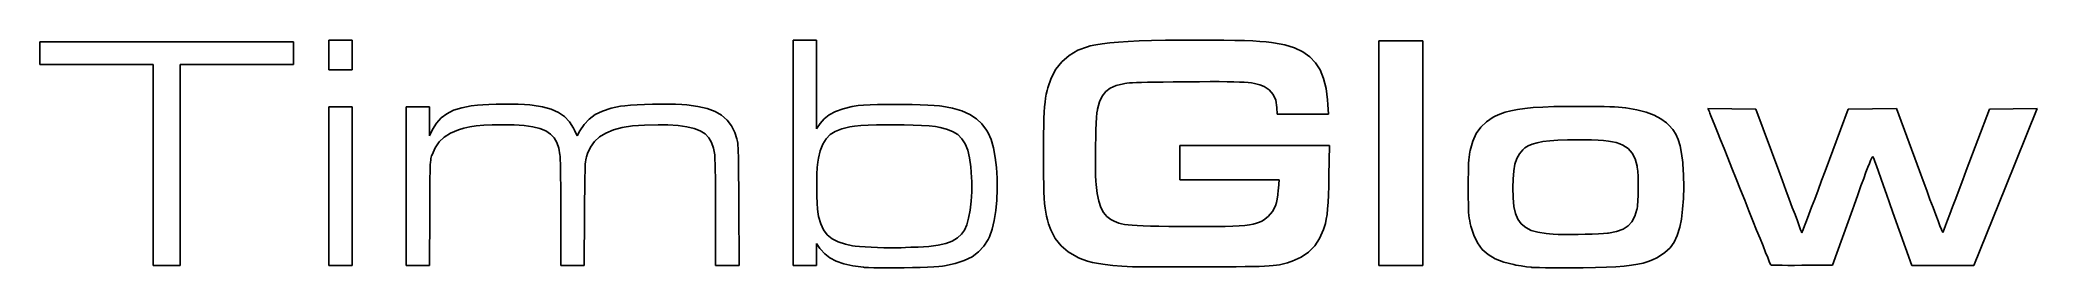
# Model space of a CAD drawing. Extents: x 78 to 222, y -130 to -121.
# Drawn here: x 194.12 to 221.67, y -130.01 to -126.87 of the extents above.
import ezdxf

# ---------------------------------------------------------------- set-up
doc = ezdxf.new("R2010")
doc.units = 0
doc.layers.add('BLACK', color=7, linetype='CONTINUOUS')

msp = doc.modelspace()

# ---------------------------------------------------------------- linework, layer by layer
at = {"layer": 'BLACK', "linetype": 'CONTINUOUS'}
for p, q in [((194.124448, -127.050337), (194.124448, -126.895232)), ((194.124448, -126.895232), (195.874032, -126.895232)), ((195.874032, -126.895232), (197.623617, -126.895232)), ((197.623617, -126.895232), (197.623617, -127.050337)), ((198.107545, -127.075154), (198.107545, -126.870416)), ((198.107545, -126.870416), (198.268854, -126.870416)), ((198.268854, -126.870416), (198.430163, -126.870416)), ((198.430163, -126.870416), (198.430163, -127.075154)), ((204.51028, -128.421466), (204.51028, -126.870416)), ((204.51028, -126.870416), (204.67159, -126.870416)), ((204.67159, -126.870416), (204.832899, -126.870416)), ((204.832899, -126.870416), (204.832899, -127.480447)), ((208.437371, -127.011929), (208.570613, -126.961628)), ((208.570613, -126.961628), (208.608421, -126.951602)), ((208.608421, -126.951602), (208.686238, -126.935082)), ((208.686238, -126.935082), (208.776017, -126.920644)), ((208.776017, -126.920644), (208.879194, -126.90821)), ((208.879194, -126.90821), (208.997201, -126.897701)), ((208.997201, -126.897701), (209.131472, -126.889038)), ((209.131472, -126.889038), (209.283442, -126.882143)), ((209.283442, -126.882143), (209.454543, -126.876936)), ((209.454543, -126.876936), (209.64621, -126.873339)), ((209.64621, -126.873339), (209.859877, -126.871273)), ((209.859877, -126.871273), (210.081653, -126.870657)), ((210.081653, -126.870657), (210.2775, -126.871108)), ((210.2775, -126.871108), (210.450396, -126.872503)), ((210.450396, -126.872503), (210.602191, -126.874907)), ((210.602191, -126.874907), (210.734737, -126.878386)), ((210.734737, -126.878386), (210.849885, -126.883006)), ((210.849885, -126.883006), (210.949483, -126.888833)), ((210.949483, -126.888833), (211.035384, -126.895933)), ((211.035384, -126.895933), (211.109438, -126.90437)), ((211.109438, -126.90437), (211.136367, -126.908167)), ((211.136367, -126.908167), (211.291762, -126.93817)), ((211.291762, -126.93817), (211.426326, -126.979349)), ((212.58815, -128.42767), (212.58815, -126.882824)), ((212.58815, -126.882824), (212.892156, -126.882824)), ((212.892156, -126.882824), (213.196162, -126.882824)), ((213.196162, -126.882824), (213.196162, -128.42767)), ((194.124448, -127.205443), (194.124448, -127.050337)), ((194.906177, -127.205443), (194.124448, -127.205443)), ((195.687906, -127.205443), (194.906177, -127.205443)), ((195.687906, -128.588979), (195.687906, -127.205443)), ((196.841888, -127.205443), (196.060158, -127.205443)), ((196.060158, -127.205443), (196.060158, -128.588979)), ((197.623617, -127.205443), (196.841888, -127.205443)), ((197.623617, -127.050337), (197.623617, -127.205443)), ((198.107545, -127.279893), (198.107545, -127.075154)), ((198.430163, -127.075154), (198.430163, -127.279893)), ((208.134405, -127.273166), (208.218301, -127.168652)), ((208.218301, -127.168652), (208.319612, -127.081255)), ((208.319612, -127.081255), (208.437371, -127.011929)), ((211.426326, -126.979349), (211.541229, -127.033024)), ((211.541229, -127.033024), (211.637643, -127.100515)), ((211.637643, -127.100515), (211.716737, -127.183141)), ((211.716737, -127.183141), (211.779683, -127.282223)), ((198.268854, -127.279893), (198.107545, -127.279893)), ((198.430163, -127.279893), (198.268854, -127.279893)), ((204.832899, -127.480447), (204.832899, -128.090479)), ((208.022723, -127.529731), (208.068891, -127.393843)), ((208.068891, -127.393843), (208.134405, -127.273166)), ((208.966207, -127.496449), (208.885948, -127.531213)), ((209.066934, -127.470888), (208.966207, -127.496449)), ((209.084779, -127.467721), (209.066934, -127.470888)), ((209.113912, -127.463766), (209.084779, -127.467721)), ((209.149547, -127.460349), (209.113912, -127.463766)), ((209.193719, -127.457406), (209.149547, -127.460349)), ((209.248464, -127.454874), (209.193719, -127.457406)), ((209.315816, -127.452692), (209.248464, -127.454874)), ((209.39781, -127.450796), (209.315816, -127.452692)), ((209.496482, -127.449123), (209.39781, -127.450796)), ((209.613865, -127.447612), (209.496482, -127.449123)), ((209.751995, -127.446199), (209.613865, -127.447612)), ((209.912907, -127.444821), (209.751995, -127.446199)), ((209.945427, -127.444566), (209.912907, -127.444821)), ((210.115282, -127.443417), (209.945427, -127.444566)), ((210.262698, -127.442825), (210.115282, -127.443417)), ((210.389694, -127.442869), (210.262698, -127.442825)), ((210.498287, -127.443627), (210.389694, -127.442869)), ((210.590493, -127.445175), (210.498287, -127.443627)), ((210.668332, -127.447592), (210.590493, -127.445175)), ((210.73382, -127.450956), (210.668332, -127.447592)), ((210.788974, -127.455345), (210.73382, -127.450956)), ((210.835813, -127.460836), (210.788974, -127.455345)), ((210.876353, -127.467507), (210.835813, -127.460836)), ((210.912612, -127.475437), (210.876353, -127.467507)), ((210.946608, -127.484702), (210.912612, -127.475437)), ((211.006735, -127.507755), (210.946608, -127.484702)), ((211.078835, -127.555324), (211.006735, -127.507755)), ((211.779683, -127.282223), (211.827649, -127.399079)), ((211.827649, -127.399079), (211.861808, -127.535031)), ((198.107545, -128.880577), (198.107545, -127.788637)), ((198.107545, -127.788637), (198.268854, -127.788637)), ((198.268854, -127.788637), (198.430163, -127.788637)), ((198.430163, -127.788637), (198.430163, -128.880577)), ((199.174667, -128.880577), (199.174667, -127.788637)), ((199.174667, -127.788637), (199.335977, -127.788637)), ((199.335977, -127.788637), (199.497286, -127.788637)), ((199.497286, -127.788637), (199.497286, -127.988839)), ((199.94085, -127.801166), (200.072578, -127.775752)), ((200.072578, -127.775752), (200.160624, -127.76501)), ((200.160624, -127.76501), (200.230529, -127.759679)), ((200.230529, -127.759679), (200.317061, -127.755721)), ((200.317061, -127.755721), (200.414761, -127.753141)), ((200.414761, -127.753141), (200.518174, -127.751944)), ((200.518174, -127.751944), (200.621841, -127.752135)), ((200.621841, -127.752135), (200.720306, -127.753718)), ((200.720306, -127.753718), (200.80811, -127.756701)), ((200.80811, -127.756701), (200.879798, -127.761086)), ((200.879798, -127.761086), (200.912169, -127.764314)), ((200.912169, -127.764314), (201.053246, -127.787683)), ((201.053246, -127.787683), (201.173215, -127.821206)), ((202.00441, -127.808374), (202.133357, -127.781014)), ((202.133357, -127.781014), (202.190687, -127.773598)), ((202.190687, -127.773598), (202.268099, -127.767167)), ((202.268099, -127.767167), (202.360874, -127.761815)), ((202.360874, -127.761815), (202.464292, -127.757635)), ((202.464292, -127.757635), (202.573634, -127.754721)), ((202.573634, -127.754721), (202.684182, -127.753167)), ((202.684182, -127.753167), (202.791215, -127.753067)), ((202.791215, -127.753067), (202.890015, -127.754515)), ((202.890015, -127.754515), (202.975863, -127.757604)), ((202.975863, -127.757604), (203.04404, -127.762429)), ((203.04404, -127.762429), (203.047951, -127.762826)), ((203.047951, -127.762826), (203.19815, -127.783758)), ((203.19815, -127.783758), (203.326623, -127.813736)), ((205.200195, -127.815635), (205.324922, -127.785385)), ((205.324922, -127.785385), (205.354052, -127.779771)), ((205.354052, -127.779771), (205.407292, -127.772698)), ((205.407292, -127.772698), (205.481482, -127.766859)), ((205.481482, -127.766859), (205.572784, -127.762252)), ((205.572784, -127.762252), (205.677363, -127.758879)), ((205.677363, -127.758879), (205.79138, -127.756736)), ((205.79138, -127.756736), (205.911, -127.755825)), ((205.911, -127.755825), (206.032385, -127.756144)), ((206.032385, -127.756144), (206.151699, -127.757692)), ((206.151699, -127.757692), (206.265105, -127.76047)), ((206.265105, -127.76047), (206.368766, -127.764475)), ((206.368766, -127.764475), (206.458846, -127.769709)), ((206.458846, -127.769709), (206.531508, -127.776169)), ((206.531508, -127.776169), (206.560921, -127.779981)), ((206.560921, -127.779981), (206.711176, -127.808433)), ((207.974814, -127.864546), (207.979641, -127.79135)), ((207.979641, -127.79135), (207.985865, -127.727256)), ((207.985865, -127.727256), (207.993645, -127.669645)), ((207.993645, -127.669645), (208.003141, -127.615897)), ((208.003141, -127.615897), (208.014512, -127.563394)), ((208.014512, -127.563394), (208.022723, -127.529731)), ((208.738381, -127.720335), (208.710393, -127.821523)), ((208.774996, -127.640195), (208.738381, -127.720335)), ((208.823198, -127.578141), (208.774996, -127.640195)), ((208.885948, -127.531213), (208.823198, -127.578141)), ((211.132375, -127.619333), (211.078835, -127.555324)), ((211.167255, -127.699652), (211.132375, -127.619333)), ((211.183376, -127.796151), (211.167255, -127.699652)), ((211.189265, -127.887905), (211.183376, -127.796151)), ((211.861808, -127.535031), (211.883328, -127.691396)), ((211.883328, -127.691396), (211.888418, -127.756174)), ((211.888418, -127.756174), (211.896935, -127.887905)), ((214.720239, -127.799934), (214.852726, -127.791845)), ((214.852726, -127.791845), (215.00366, -127.786459)), ((215.00366, -127.786459), (215.175189, -127.783522)), ((215.175189, -127.783522), (215.355224, -127.782767)), ((215.355224, -127.782767), (215.489795, -127.783064)), ((215.489795, -127.783064), (215.602584, -127.783824)), ((215.602584, -127.783824), (215.696619, -127.785148)), ((215.696619, -127.785148), (215.774934, -127.787139)), ((215.774934, -127.787139), (215.840559, -127.789899)), ((215.840559, -127.789899), (215.896525, -127.793532)), ((215.896525, -127.793532), (215.945862, -127.798138)), ((215.945862, -127.798138), (215.991603, -127.803821)), ((199.497286, -127.988839), (199.497286, -128.189041)), ((199.540658, -128.102344), (199.593279, -128.015063)), ((199.593279, -128.015063), (199.657496, -127.942454)), ((199.657496, -127.942454), (199.735422, -127.883367)), ((199.735422, -127.883367), (199.829169, -127.836655)), ((199.829169, -127.836655), (199.94085, -127.801166)), ((200.051809, -128.065645), (199.969467, -128.084077)), ((200.142098, -128.052122), (200.051809, -128.065645)), ((200.244505, -128.04303), (200.142098, -128.052122)), ((200.363204, -128.037887), (200.244505, -128.04303)), ((200.502366, -128.036217), (200.363204, -128.037887)), ((200.502524, -128.036217), (200.502366, -128.036217)), ((200.664015, -128.038978), (200.502524, -128.036217)), ((200.802922, -128.048032), (200.664015, -128.038978)), ((200.920872, -128.064223), (200.802922, -128.048032)), ((201.01949, -128.088394), (200.920872, -128.064223)), ((201.173215, -127.821206), (201.274112, -127.866084)), ((201.274112, -127.866084), (201.357973, -127.923513)), ((201.357973, -127.923513), (201.426835, -127.994693)), ((201.426835, -127.994693), (201.482734, -128.08082)), ((201.571819, -128.121013), (201.629228, -128.031845)), ((201.629228, -128.031845), (201.698899, -127.957384)), ((201.698899, -127.957384), (201.783126, -127.896244)), ((201.783126, -127.896244), (201.884198, -127.847036)), ((201.884198, -127.847036), (202.00441, -127.808374)), ((202.156066, -128.074759), (202.033097, -128.106787)), ((202.2989, -128.052601), (202.156066, -128.074759)), ((202.462774, -128.039787), (202.2989, -128.052601)), ((202.648862, -128.035794), (202.462774, -128.039787)), ((202.786059, -128.038085), (202.648862, -128.035794)), ((202.927317, -128.046735), (202.786059, -128.038085)), ((203.047395, -128.062627), (202.927317, -128.046735)), ((203.147909, -128.086616), (203.047395, -128.062627)), ((203.326623, -127.813736), (203.435202, -127.854)), ((203.435202, -127.854), (203.525718, -127.905788)), ((203.525718, -127.905788), (203.600003, -127.970339)), ((203.600003, -127.970339), (203.659886, -128.048893)), ((203.659886, -128.048893), (203.7072, -128.142688)), ((204.832899, -128.090479), (204.884165, -128.018887)), ((204.884165, -128.018887), (204.941154, -127.952981)), ((204.941154, -127.952981), (205.011018, -127.898056)), ((205.011018, -127.898056), (205.096462, -127.852733)), ((205.096462, -127.852733), (205.200195, -127.815635)), ((205.29201, -128.065757), (205.182431, -128.092418)), ((205.357082, -128.055995), (205.29201, -128.065757)), ((205.443981, -128.047976), (205.357082, -128.055995)), ((205.547377, -128.041917), (205.443981, -128.047976)), ((205.663144, -128.0378), (205.547377, -128.041917)), ((205.787158, -128.035601), (205.663144, -128.0378)), ((205.915293, -128.035301), (205.787158, -128.035601)), ((206.043424, -128.036877), (205.915293, -128.035301)), ((206.167427, -128.040309), (206.043424, -128.036877)), ((206.283175, -128.045575), (206.167427, -128.040309)), ((206.386543, -128.052655), (206.283175, -128.045575)), ((206.473407, -128.061526), (206.386543, -128.052655)), ((206.539641, -128.072168), (206.473407, -128.061526)), ((206.625762, -128.094364), (206.539641, -128.072168)), ((206.711176, -127.808433), (206.839887, -127.845878)), ((206.839887, -127.845878), (206.949052, -127.89346)), ((206.949052, -127.89346), (207.040669, -127.95232)), ((207.040669, -127.95232), (207.116737, -128.023601)), ((207.116737, -128.023601), (207.179254, -128.108446)), ((207.967108, -128.164925), (207.968706, -128.048714)), ((207.968706, -128.048714), (207.971222, -127.949461)), ((207.971222, -127.949461), (207.974814, -127.864546)), ((208.692029, -128.016124), (208.687965, -128.109988)), ((208.696894, -127.935442), (208.692029, -128.016124)), ((208.702491, -127.871817), (208.696894, -127.935442)), ((208.708754, -127.829124), (208.702491, -127.871817)), ((208.710393, -127.821523), (208.708754, -127.829124)), ((211.5431, -127.887905), (211.189265, -127.887905)), ((211.896935, -127.887905), (211.5431, -127.887905)), ((213.934073, -128.156535), (213.995598, -128.067344)), ((213.995598, -128.067344), (214.072722, -127.993403)), ((214.072722, -127.993403), (214.167221, -127.932265)), ((214.167221, -127.932265), (214.192499, -127.919316)), ((214.192499, -127.919316), (214.259382, -127.889724)), ((214.259382, -127.889724), (214.331832, -127.864346)), ((214.331832, -127.864346), (214.411996, -127.84293)), ((214.411996, -127.84293), (214.502021, -127.825224)), ((214.502021, -127.825224), (214.604053, -127.810976)), ((214.604053, -127.810976), (214.720239, -127.799934)), ((215.991603, -127.803821), (215.995648, -127.804389)), ((215.995648, -127.804389), (216.146015, -127.830322)), ((216.146015, -127.830322), (216.274812, -127.862916)), ((216.274812, -127.862916), (216.384639, -127.903209)), ((216.384639, -127.903209), (216.478098, -127.952237)), ((216.478098, -127.952237), (216.55779, -128.011037)), ((216.55779, -128.011037), (216.59033, -128.041439)), ((216.59033, -128.041439), (216.64353, -128.101699)), ((217.148737, -127.859783), (217.129123, -127.813048)), ((217.129123, -127.813048), (217.460006, -127.816353)), ((217.155031, -127.875199), (217.148737, -127.859783)), ((217.17018, -127.912701), (217.155031, -127.875199)), ((217.19323, -127.969945), (217.17018, -127.912701)), ((217.223484, -128.045196), (217.19323, -127.969945)), ((217.260244, -128.136716), (217.223484, -128.045196)), ((217.460006, -127.816353), (217.790888, -127.819658)), ((217.790888, -127.819658), (218.104896, -128.668001)), ((218.745419, -128.67253), (219.062878, -127.819658)), ((219.062878, -127.819658), (219.396032, -127.816507)), ((219.396032, -127.816507), (219.729186, -127.813355)), ((219.729186, -127.813355), (220.045107, -128.669044)), ((220.691312, -128.667166), (221.011537, -127.819658)), ((221.011537, -127.819658), (221.339511, -127.816357)), ((221.667486, -127.813056), (221.232268, -128.892786)), ((221.339511, -127.816357), (221.667486, -127.813056)), ((199.497286, -128.189041), (199.540658, -128.102344)), ((199.629101, -128.271843), (199.573317, -128.354549)), ((199.699735, -128.204654), (199.629101, -128.271843)), ((199.788191, -128.150196), (199.699735, -128.204654)), ((199.897438, -128.105683), (199.788191, -128.150196)), ((199.969467, -128.084077), (199.897438, -128.105683)), ((201.100404, -128.12139), (201.01949, -128.088394)), ((201.165239, -128.164055), (201.100404, -128.12139)), ((201.215623, -128.217233), (201.165239, -128.164055)), ((201.25318, -128.281768), (201.215623, -128.217233)), ((201.279538, -128.358504), (201.25318, -128.281768)), ((201.482734, -128.08082), (201.496528, -128.108172)), ((201.496528, -128.108172), (201.535214, -128.189232)), ((201.535214, -128.189232), (201.571819, -128.121013)), ((201.716366, -128.3441), (201.675095, -128.433354)), ((201.771627, -128.267342), (201.716366, -128.3441)), ((201.842052, -128.202553), (201.771627, -128.267342)), ((201.928817, -128.14921), (201.842052, -128.202553)), ((202.033097, -128.106787), (201.928817, -128.14921)), ((203.230473, -128.119553), (203.147909, -128.086616)), ((203.296702, -128.16229), (203.230473, -128.119553)), ((203.348211, -128.21568), (203.296702, -128.16229)), ((203.386615, -128.280574), (203.348211, -128.21568)), ((203.41353, -128.357825), (203.386615, -128.280574)), ((203.7072, -128.142688), (203.737117, -128.229136)), ((203.737117, -128.229136), (203.74145, -128.245814)), ((203.74145, -128.245814), (203.745199, -128.265287)), ((203.745199, -128.265287), (203.748416, -128.289447)), ((203.748416, -128.289447), (203.751155, -128.320189)), ((203.751155, -128.320189), (203.753469, -128.359405)), ((204.922196, -128.300588), (204.886869, -128.392723)), ((204.966458, -128.227432), (204.922196, -128.300588)), ((205.022613, -128.170313), (204.966458, -128.227432)), ((205.093618, -128.126289), (205.022613, -128.170313)), ((205.182431, -128.092418), (205.093618, -128.126289)), ((206.710796, -128.127921), (206.625762, -128.094364)), ((206.781501, -128.171842), (206.710796, -128.127921)), ((206.839115, -128.2281), (206.781501, -128.171842)), ((206.884877, -128.298664), (206.839115, -128.2281)), ((206.920027, -128.385508), (206.884877, -128.298664)), ((207.179254, -128.108446), (207.200505, -128.145667)), ((207.200505, -128.145667), (207.241096, -128.240426)), ((207.241096, -128.240426), (207.273905, -128.354628)), ((207.966021, -128.458691), (207.966266, -128.300711)), ((207.966266, -128.300711), (207.967108, -128.164925)), ((208.682507, -128.321751), (208.681248, -128.431898)), ((208.684768, -128.213155), (208.682507, -128.321751)), ((208.687965, -128.109988), (208.684768, -128.213155)), ((209.845894, -128.557958), (209.845894, -128.322199)), ((209.845894, -128.322199), (210.877405, -128.322199)), ((210.877405, -128.322199), (211.908916, -128.322199)), ((211.908916, -128.322199), (211.90221, -128.734778)), ((213.850725, -128.390455), (213.886374, -128.263424)), ((213.886374, -128.263424), (213.934073, -128.156535)), ((214.650931, -128.325899), (214.605197, -128.355163)), ((214.705682, -128.301827), (214.650931, -128.325899)), ((214.771691, -128.282547), (214.705682, -128.301827)), ((214.851199, -128.267661), (214.771691, -128.282547)), ((214.946445, -128.256771), (214.851199, -128.267661)), ((215.059671, -128.249478), (214.946445, -128.256771)), ((215.193115, -128.245383), (215.059671, -128.249478)), ((215.34902, -128.244089), (215.193115, -128.245383)), ((215.408459, -128.2442), (215.34902, -128.244089)), ((215.520706, -128.245388), (215.408459, -128.2442)), ((215.613463, -128.248161), (215.520706, -128.245388)), ((215.690359, -128.252863), (215.613463, -128.248161)), ((215.755023, -128.259843), (215.690359, -128.252863)), ((215.811081, -128.269447), (215.755023, -128.259843)), ((215.862163, -128.282022), (215.811081, -128.269447)), ((215.911896, -128.297915), (215.862163, -128.282022)), ((215.954923, -128.315694), (215.911896, -128.297915)), ((216.026202, -128.361778), (215.954923, -128.315694)), ((216.64353, -128.101699), (216.68626, -128.166838)), ((216.68626, -128.166838), (216.719902, -128.240691)), ((216.719902, -128.240691), (216.745842, -128.327092)), ((216.745842, -128.327092), (216.765464, -128.429875)), ((217.302813, -128.242768), (217.260244, -128.136716)), ((217.350494, -128.361615), (217.302813, -128.242768)), ((195.687906, -129.972516), (195.687906, -128.588979)), ((196.060158, -128.588979), (196.060158, -129.972516)), ((199.507873, -128.585921), (199.505988, -128.631796)), ((199.510227, -128.550079), (199.507873, -128.585921)), ((199.513132, -128.522185), (199.510227, -128.550079)), ((199.516674, -128.500155), (199.513132, -128.522185)), ((199.520936, -128.481905), (199.516674, -128.500155)), ((199.526002, -128.46535), (199.520936, -128.481905)), ((199.531955, -128.448408), (199.526002, -128.46535)), ((199.573317, -128.354549), (199.531955, -128.448408)), ((201.296323, -128.448285), (201.279538, -128.358504)), ((201.297879, -128.466441), (201.296323, -128.448285)), ((201.299994, -128.511613), (201.297879, -128.466441)), ((201.301963, -128.577219), (201.299994, -128.511613)), ((201.303747, -128.660686), (201.301963, -128.577219)), ((201.643722, -128.624466), (201.64171, -128.680822)), ((201.646116, -128.579846), (201.643722, -128.624466)), ((201.648961, -128.544891), (201.646116, -128.579846)), ((201.652326, -128.51753), (201.648961, -128.544891)), ((201.656282, -128.495691), (201.652326, -128.51753)), ((201.660898, -128.477304), (201.656282, -128.495691)), ((201.675095, -128.433354), (201.660898, -128.477304)), ((203.430568, -128.448285), (203.41353, -128.357825)), ((203.432124, -128.466441), (203.430568, -128.448285)), ((203.43424, -128.511613), (203.432124, -128.466441)), ((203.436208, -128.577219), (203.43424, -128.511613)), ((203.437992, -128.660686), (203.436208, -128.577219)), ((203.753469, -128.359405), (203.755412, -128.408989)), ((203.755412, -128.408989), (203.757038, -128.470833)), ((203.757038, -128.470833), (203.7584, -128.546832)), ((203.7584, -128.546832), (203.759551, -128.638878)), ((204.51028, -128.91593), (204.51028, -128.421466)), ((204.8446, -128.625825), (204.840068, -128.71503)), ((204.85124, -128.55094), (204.8446, -128.625825)), ((204.860002, -128.495495), (204.85124, -128.55094)), ((204.886869, -128.392723), (204.860002, -128.495495)), ((206.945804, -128.490601), (206.920027, -128.385508)), ((206.963448, -128.615915), (206.945804, -128.490601)), ((206.974197, -128.763422), (206.963448, -128.615915)), ((207.273905, -128.354628), (207.298933, -128.48415)), ((207.298933, -128.48415), (207.316179, -128.62487)), ((207.316179, -128.62487), (207.325643, -128.772665)), ((207.966244, -128.605097), (207.966021, -128.458691)), ((207.96711, -128.74215), (207.966244, -128.605097)), ((208.681248, -128.431898), (208.68106, -128.539721)), ((208.68106, -128.539721), (208.68201, -128.641343)), ((209.845894, -128.793718), (209.845894, -128.557958)), ((212.58815, -129.972516), (212.58815, -128.42767)), ((213.196162, -128.42767), (213.196162, -129.972516)), ((213.824222, -128.694639), (213.825361, -128.623737)), ((213.825361, -128.623737), (213.827292, -128.56691)), ((213.827292, -128.56691), (213.830208, -128.520575)), ((213.830208, -128.520575), (213.834304, -128.481152)), ((213.834304, -128.481152), (213.839771, -128.44506)), ((213.839771, -128.44506), (213.846805, -128.408718)), ((213.846805, -128.408718), (213.850725, -128.390455)), ((214.467283, -128.577274), (214.449763, -128.670577)), ((214.493389, -128.499914), (214.467283, -128.577274)), ((214.528816, -128.435713), (214.493389, -128.499914)), ((214.5743, -128.381891), (214.528816, -128.435713)), ((214.605197, -128.355163), (214.5743, -128.381891)), ((216.08173, -128.424389), (216.026202, -128.361778)), ((216.122915, -128.505344), (216.08173, -128.424389)), ((216.151168, -128.60646), (216.122915, -128.505344)), ((216.153401, -128.619119), (216.151168, -128.60646)), ((216.159706, -128.67538), (216.153401, -128.619119)), ((216.765464, -128.429875), (216.780153, -128.552873)), ((216.780153, -128.552873), (216.781902, -128.572015)), ((216.781902, -128.572015), (216.791995, -128.730919)), ((217.40259, -128.491519), (217.350494, -128.361615)), ((217.458403, -128.630745), (217.40259, -128.491519)), ((219.334069, -128.621407), (219.308342, -128.689478)), ((219.354768, -128.568354), (219.334069, -128.621407)), ((219.371053, -128.528771), (219.354768, -128.568354)), ((219.383535, -128.501111), (219.371053, -128.528771)), ((219.392826, -128.483825), (219.383535, -128.501111)), ((219.399538, -128.475365), (219.392826, -128.483825)), ((219.404283, -128.474183), (219.399538, -128.475365)), ((219.407673, -128.478732), (219.404283, -128.474183)), ((219.408095, -128.479767), (219.407673, -128.478732)), ((219.415654, -128.499989), (219.408095, -128.479767)), ((219.430647, -128.54121), (219.415654, -128.499989)), ((219.452321, -128.601334), (219.430647, -128.54121)), ((219.479928, -128.678262), (219.452321, -128.601334)), ((198.107545, -129.972516), (198.107545, -128.880577)), ((198.430163, -128.880577), (198.430163, -129.972516)), ((199.174667, -129.972516), (199.174667, -128.880577)), ((199.502308, -128.850455), (199.50146, -128.9573)), ((199.503289, -128.761979), (199.502308, -128.850455)), ((199.504488, -128.689787), (199.503289, -128.761979)), ((199.505988, -128.631796), (199.504488, -128.689787)), ((201.305307, -128.759444), (201.303747, -128.660686)), ((201.306604, -128.870919), (201.305307, -128.759444)), ((201.307599, -128.99254), (201.306604, -128.870919)), ((201.638554, -128.837029), (201.637271, -128.941021)), ((201.640011, -128.750986), (201.638554, -128.837029)), ((201.64171, -128.680822), (201.640011, -128.750986)), ((203.439552, -128.759444), (203.437992, -128.660686)), ((203.440849, -128.870919), (203.439552, -128.759444)), ((203.441845, -128.99254), (203.440849, -128.870919)), ((203.759551, -128.638878), (203.760544, -128.748865)), ((203.760544, -128.748865), (203.761435, -128.878686)), ((203.761435, -128.878686), (203.762275, -129.030234)), ((204.837629, -128.813439), (204.837268, -128.91593)), ((204.840068, -128.71503), (204.837629, -128.813439)), ((206.976235, -128.817871), (206.974197, -128.763422)), ((206.976053, -128.956457), (206.976235, -128.817871)), ((207.325643, -128.772665), (207.327326, -128.923412)), ((207.968814, -128.859417), (207.96711, -128.74215)), ((207.97155, -128.95951), (207.968814, -128.859417)), ((208.68201, -128.641343), (208.684166, -128.732888)), ((208.684166, -128.732888), (208.687594, -128.81048)), ((208.687594, -128.81048), (208.690877, -128.855413)), ((208.690877, -128.855413), (208.706138, -128.982767)), ((210.529831, -128.793718), (209.845894, -128.793718)), ((211.213769, -128.793718), (210.529831, -128.793718)), ((211.204738, -128.91418), (211.213769, -128.793718)), ((211.899319, -128.878968), (211.895515, -129.001371)), ((211.90221, -128.734778), (211.899319, -128.878968)), ((213.823542, -128.892985), (213.82368, -128.783194)), ((213.823545, -128.899189), (213.823542, -128.892985)), ((213.823563, -128.940451), (213.823545, -128.899189)), ((213.82368, -128.783194), (213.824222, -128.694639)), ((214.440094, -128.782603), (214.437494, -128.899189)), ((214.437494, -128.899189), (214.441159, -129.039585)), ((214.449763, -128.670577), (214.440094, -128.782603)), ((216.164093, -128.747928), (216.159706, -128.67538)), ((216.166571, -128.830903), (216.164093, -128.747928)), ((216.167144, -128.918441), (216.166571, -128.830903)), ((216.794785, -128.891679), (216.790531, -129.049082)), ((216.791995, -128.730919), (216.794785, -128.891679)), ((217.517237, -128.777554), (217.458403, -128.630745)), ((217.578393, -128.93021), (217.517237, -128.777554)), ((218.104896, -128.668001), (218.156148, -128.806366)), ((218.156148, -128.806366), (218.204922, -128.937838)), ((218.646896, -128.936392), (218.696152, -128.804684)), ((218.696152, -128.804684), (218.745419, -128.67253)), ((219.239359, -128.876866), (219.19488, -128.99928)), ((219.276976, -128.774115), (219.239359, -128.876866)), ((219.308342, -128.689478), (219.276976, -128.774115)), ((219.512716, -128.769896), (219.479928, -128.678262)), ((219.549933, -128.874137), (219.512716, -128.769896)), ((219.59083, -128.988889), (219.549933, -128.874137)), ((220.045107, -128.669044), (220.096415, -128.807768)), ((220.096415, -128.807768), (220.14527, -128.93938)), ((220.593204, -128.926419), (220.643154, -128.794526)), ((220.643154, -128.794526), (220.691312, -128.667166)), ((221.232268, -128.892786), (220.797051, -129.972516)), ((199.500661, -129.084598), (199.499829, -129.234432)), ((199.50146, -128.9573), (199.500661, -129.084598)), ((201.308254, -129.121734), (201.307599, -128.99254)), ((201.308529, -129.255931), (201.308254, -129.121734)), ((201.636092, -129.065034), (201.634948, -129.21114)), ((201.637271, -128.941021), (201.636092, -129.065034)), ((203.442499, -129.121734), (203.441845, -128.99254)), ((203.442775, -129.255931), (203.442499, -129.121734)), ((203.762275, -129.030234), (203.762804, -129.138051)), ((203.762804, -129.138051), (203.766762, -129.972516)), ((204.51028, -129.972516), (204.51028, -128.91593)), ((204.837268, -128.91593), (204.838972, -129.017387)), ((204.838972, -129.017387), (204.842725, -129.112689)), ((204.842725, -129.112689), (204.848514, -129.196719)), ((206.953812, -129.211545), (206.968409, -129.088894)), ((206.968409, -129.088894), (206.976053, -128.956457)), ((207.321227, -129.07299), (207.307346, -129.217276)), ((207.327326, -128.923412), (207.321227, -129.07299)), ((207.975513, -129.045042), (207.97155, -128.95951)), ((207.980896, -129.118626), (207.975513, -129.045042)), ((207.987895, -129.182876), (207.980896, -129.118626)), ((208.706138, -128.982767), (208.727335, -129.088223)), ((208.727335, -129.088223), (208.755684, -129.174246)), ((208.755684, -129.174246), (208.792396, -129.243302)), ((211.121343, -129.22758), (211.162979, -129.149315)), ((211.162979, -129.149315), (211.178188, -129.103408)), ((211.178188, -129.103408), (211.187094, -129.059201)), ((211.187094, -129.059201), (211.195772, -129.000453)), ((211.195772, -129.000453), (211.202786, -128.937413)), ((211.202786, -128.937413), (211.204738, -128.91418)), ((211.890488, -129.10501), (211.883932, -129.192906)), ((211.895515, -129.001371), (211.890488, -129.10501)), ((213.82385, -129.04139), (213.823563, -128.940451)), ((213.824628, -129.122526), (213.82385, -129.04139)), ((213.826085, -129.187423), (213.824628, -129.122526)), ((214.441159, -129.039585), (214.453159, -129.158036)), ((214.453159, -129.158036), (214.475004, -129.256457)), ((216.150525, -129.196991), (216.157504, -129.149818)), ((216.157504, -129.149818), (216.162605, -129.08376)), ((216.162605, -129.08376), (216.16582, -129.00468)), ((216.16582, -129.00468), (216.167144, -128.918441)), ((216.790531, -129.049082), (216.77949, -129.197912)), ((217.635658, -129.073127), (217.578393, -128.93021)), ((217.693997, -129.218626), (217.635658, -129.073127)), ((218.204922, -128.937838), (218.250529, -129.060578)), ((218.250529, -129.060578), (218.292284, -129.172748)), ((218.292284, -129.172748), (218.3295, -129.272509)), ((218.5207, -129.271386), (218.558484, -129.17155)), ((218.558484, -129.17155), (218.600778, -129.059283)), ((218.600778, -129.059283), (218.646896, -128.936392)), ((219.142925, -129.142904), (219.119949, -129.206541)), ((219.19488, -128.99928), (219.142925, -129.142904)), ((219.634655, -129.112053), (219.59083, -128.988889)), ((219.680658, -129.241531), (219.634655, -129.112053)), ((220.14527, -128.93938), (220.190991, -129.062075)), ((220.190991, -129.062075), (220.232897, -129.174049)), ((220.232897, -129.174049), (220.270306, -129.273497)), ((220.4651, -129.263461), (220.503478, -129.16272)), ((220.503478, -129.16272), (220.546412, -129.049762)), ((220.546412, -129.049762), (220.593204, -128.926419)), ((199.499746, -129.249727), (199.495832, -129.972516)), ((199.499829, -129.234432), (199.499746, -129.249727)), ((201.308913, -129.972516), (201.308529, -129.255931)), ((201.634583, -129.262135), (201.629585, -129.972516)), ((201.634948, -129.21114), (201.634583, -129.262135)), ((203.443158, -129.972516), (203.442775, -129.255931)), ((204.848514, -129.196719), (204.856323, -129.264357)), ((204.856323, -129.264357), (204.862275, -129.296258)), ((204.862275, -129.296258), (204.892369, -129.398716)), ((204.892369, -129.398716), (204.931901, -129.482851)), ((206.873383, -129.484445), (206.905791, -129.412956)), ((206.905791, -129.412956), (206.93277, -129.320778)), ((206.93277, -129.320778), (206.953812, -129.211545)), ((207.285684, -129.352147), (207.25624, -129.47348)), ((207.307346, -129.217276), (207.285684, -129.352147)), ((207.996704, -129.240403), (207.987895, -129.182876)), ((208.007516, -129.293821), (207.996704, -129.240403)), ((208.020527, -129.345742), (208.007516, -129.293821)), ((208.03593, -129.39878), (208.020527, -129.345742)), ((208.065567, -129.481251), (208.03593, -129.39878)), ((208.792396, -129.243302), (208.838686, -129.297856)), ((208.838686, -129.297856), (208.895766, -129.340373)), ((208.895766, -129.340373), (208.940892, -129.36346)), ((208.940892, -129.36346), (208.973138, -129.376842)), ((208.973138, -129.376842), (209.006074, -129.388307)), ((209.006074, -129.388307), (209.041891, -129.398026)), ((209.041891, -129.398026), (209.082777, -129.406169)), ((209.082777, -129.406169), (209.130922, -129.412908)), ((209.130922, -129.412908), (209.188516, -129.418415)), ((209.188516, -129.418415), (209.257749, -129.422859)), ((209.257749, -129.422859), (209.340809, -129.426413)), ((209.340809, -129.426413), (209.439888, -129.429248)), ((209.439888, -129.429248), (209.557174, -129.431534)), ((209.557174, -129.431534), (209.694858, -129.433443)), ((209.694858, -129.433443), (209.855128, -129.435147)), ((209.855128, -129.435147), (209.858302, -129.435177)), ((209.858302, -129.435177), (210.043922, -129.436659)), ((210.043922, -129.436659), (210.206589, -129.437217)), ((210.206589, -129.437217), (210.348154, -129.436711)), ((210.348154, -129.436711), (210.470468, -129.435)), ((210.470468, -129.435), (210.575383, -129.431942)), ((210.575383, -129.431942), (210.664749, -129.427397)), ((210.664749, -129.427397), (210.740418, -129.421225)), ((210.740418, -129.421225), (210.804241, -129.413283)), ((210.804241, -129.413283), (210.858069, -129.403432)), ((210.858069, -129.403432), (210.903754, -129.39153)), ((210.903754, -129.39153), (210.943147, -129.377437)), ((210.943147, -129.377437), (210.978098, -129.361012)), ((210.978098, -129.361012), (211.000594, -129.348244)), ((211.000594, -129.348244), (211.065381, -129.296417)), ((211.065381, -129.296417), (211.121343, -129.22758)), ((211.836243, -129.447514), (211.826579, -129.476545)), ((211.852001, -129.392364), (211.836243, -129.447514)), ((211.864996, -129.33356), (211.852001, -129.392364)), ((211.875537, -129.268082), (211.864996, -129.33356)), ((211.883932, -129.192906), (211.875537, -129.268082)), ((213.828413, -129.239647), (213.826085, -129.187423)), ((213.831801, -129.282762), (213.828413, -129.239647)), ((213.83644, -129.320333), (213.831801, -129.282762)), ((213.84252, -129.355925), (213.83644, -129.320333)), ((213.850232, -129.393103), (213.84252, -129.355925)), ((213.859274, -129.43173), (213.850232, -129.393103)), ((213.898455, -129.556728), (213.859274, -129.43173)), ((214.475004, -129.256457), (214.508205, -129.336764)), ((214.508205, -129.336764), (214.55427, -129.400871)), ((214.55427, -129.400871), (214.61471, -129.450693)), ((214.61471, -129.450693), (214.691034, -129.488145)), ((215.957137, -129.4718), (216.027226, -129.427694)), ((216.027226, -129.427694), (216.081008, -129.369504)), ((216.081008, -129.369504), (216.120872, -129.295229)), ((216.120872, -129.295229), (216.149202, -129.202869)), ((216.149202, -129.202869), (216.150525, -129.196991)), ((216.738805, -129.446126), (216.703914, -129.559458)), ((216.761918, -129.332955), (216.738805, -129.446126)), ((216.77949, -129.197912), (216.761918, -129.332955)), ((217.749117, -129.355993), (217.693997, -129.218626)), ((217.80035, -129.483571), (217.749117, -129.355993)), ((218.3295, -129.272509), (218.361491, -129.358024)), ((218.361491, -129.358024), (218.387569, -129.427454)), ((218.387569, -129.427454), (218.407048, -129.478961)), ((218.441266, -129.478242), (218.461405, -129.426538)), ((218.461405, -129.426538), (218.488112, -129.356984)), ((218.488112, -129.356984), (218.5207, -129.271386)), ((219.119949, -129.206541), (218.845739, -129.966312)), ((219.940129, -129.972368), (219.680658, -129.241531)), ((220.270306, -129.273497), (220.302539, -129.358613)), ((220.302539, -129.358613), (220.328914, -129.427592)), ((220.328914, -129.427592), (220.34875, -129.47863)), ((220.384307, -129.474033), (220.404815, -129.420951)), ((220.404815, -129.420951), (220.431979, -129.350149)), ((220.431979, -129.350149), (220.4651, -129.263461)), ((204.882432, -129.739847), (204.832899, -129.670675)), ((204.832899, -129.670675), (204.832899, -129.821595)), ((204.931901, -129.482851), (204.983429, -129.55088)), ((204.983429, -129.55088), (205.049512, -129.60502)), ((205.049512, -129.60502), (205.132709, -129.647486)), ((205.132709, -129.647486), (205.235578, -129.680496)), ((205.235578, -129.680496), (205.329235, -129.700759)), ((205.329235, -129.700759), (205.369294, -129.706045)), ((205.369294, -129.706045), (205.429045, -129.711283)), ((205.429045, -129.711283), (205.503364, -129.71625)), ((205.503364, -129.71625), (205.587126, -129.720725)), ((205.587126, -129.720725), (205.675209, -129.724484)), ((205.675209, -129.724484), (205.762486, -129.727306)), ((205.762486, -129.727306), (205.843835, -129.728968)), ((205.962064, -129.728206), (206.003853, -129.726572)), ((206.003853, -129.726572), (206.063515, -129.724369)), ((206.063515, -129.724369), (206.134121, -129.721846)), ((206.134121, -129.721846), (206.20874, -129.719254)), ((206.20874, -129.719254), (206.235048, -129.718358)), ((206.235048, -129.718358), (206.383759, -129.709458)), ((206.383759, -129.709458), (206.510429, -129.69315)), ((206.510429, -129.69315), (206.6169, -129.66876)), ((206.6169, -129.66876), (206.705018, -129.635611)), ((206.705018, -129.635611), (206.776628, -129.593028)), ((206.776628, -129.593028), (206.833574, -129.540334)), ((206.833574, -129.540334), (206.873383, -129.484445)), ((207.141109, -129.707808), (207.067887, -129.785789)), ((207.200505, -129.615487), (207.141109, -129.707808)), ((207.219015, -129.577154), (207.200505, -129.615487)), ((207.25624, -129.47348), (207.219015, -129.577154)), ((208.127234, -129.599146), (208.065567, -129.481251)), ((208.206917, -129.700156), (208.127234, -129.599146)), ((208.30524, -129.785019), (208.206917, -129.700156)), ((211.704808, -129.703043), (211.619892, -129.78893)), ((211.773271, -129.599334), (211.704808, -129.703043)), ((211.826579, -129.476545), (211.773271, -129.599334)), ((213.94969, -129.662313), (213.898455, -129.556728)), ((214.01483, -129.75023), (213.94969, -129.662313)), ((214.691034, -129.488145), (214.784752, -129.515142)), ((214.784752, -129.515142), (214.897373, -129.5336)), ((214.897373, -129.5336), (214.94142, -129.538385)), ((214.94142, -129.538385), (214.991783, -129.541604)), ((214.991783, -129.541604), (215.061291, -129.543675)), ((215.061291, -129.543675), (215.145254, -129.544669)), ((215.145254, -129.544669), (215.238986, -129.544661)), ((215.238986, -129.544661), (215.337797, -129.543721)), ((215.337797, -129.543721), (215.436999, -129.541923)), ((215.436999, -129.541923), (215.531904, -129.539339)), ((215.531904, -129.539339), (215.617824, -129.536041)), ((215.617824, -129.536041), (215.69007, -129.532102)), ((215.69007, -129.532102), (215.743953, -129.527593)), ((215.743953, -129.527593), (215.758497, -129.525767)), ((215.758497, -129.525767), (215.868356, -129.503824)), ((215.868356, -129.503824), (215.957137, -129.4718)), ((216.660441, -129.652669), (216.605327, -129.729834)), ((216.703914, -129.559458), (216.660441, -129.652669)), ((217.847029, -129.599702), (217.80035, -129.483571)), ((217.888489, -129.702732), (217.847029, -129.599702)), ((217.924062, -129.791003), (217.888489, -129.702732)), ((218.407048, -129.478961), (218.419242, -129.510706)), ((218.419242, -129.510706), (218.423431, -129.520873)), ((218.423431, -129.520873), (218.428379, -129.510289)), ((218.428379, -129.510289), (218.441266, -129.478242)), ((220.34875, -129.47863), (220.361366, -129.509921)), ((220.361366, -129.509921), (220.366057, -129.519704)), ((220.366057, -129.519704), (220.371154, -129.507562)), ((220.371154, -129.507562), (220.384307, -129.474033)), ((195.874032, -129.972516), (195.687906, -129.972516)), ((196.060158, -129.972516), (195.874032, -129.972516)), ((198.268854, -129.972516), (198.107545, -129.972516)), ((198.430163, -129.972516), (198.268854, -129.972516)), ((199.33525, -129.972516), (199.174667, -129.972516)), ((199.495832, -129.972516), (199.33525, -129.972516)), ((201.469249, -129.972516), (201.308913, -129.972516)), ((201.629585, -129.972516), (201.469249, -129.972516)), ((203.60496, -129.972516), (203.443158, -129.972516)), ((203.766762, -129.972516), (203.60496, -129.972516)), ((204.67159, -129.972516), (204.51028, -129.972516)), ((204.832899, -129.972516), (204.67159, -129.972516)), ((204.832899, -129.821595), (204.832899, -129.972516)), ((204.888122, -129.747634), (204.882432, -129.739847)), ((204.94723, -129.813278), (204.888122, -129.747634)), ((205.019565, -129.868063), (204.94723, -129.813278)), ((205.107286, -129.912912), (205.019565, -129.868063)), ((205.21255, -129.948747), (205.107286, -129.912912)), ((205.337515, -129.976491), (205.21255, -129.948747)), ((205.48434, -129.997066), (205.337515, -129.976491)), ((205.494126, -129.998036), (205.48434, -129.997066)), ((205.550884, -130.001577), (205.494126, -129.998036)), ((205.627015, -130.003989), (205.550884, -130.001577)), ((205.843835, -129.728968), (205.914131, -129.729249)), ((205.914131, -129.729249), (205.962064, -129.728206)), ((206.157658, -130.001325), (206.04492, -130.00361)), ((206.265667, -129.998291), (206.157658, -130.001325)), ((206.364929, -129.994571), (206.265667, -129.998291)), ((206.45143, -129.990229), (206.364929, -129.994571)), ((206.521151, -129.985328), (206.45143, -129.990229)), ((206.570075, -129.979932), (206.521151, -129.985328)), ((206.600852, -129.975046), (206.570075, -129.979932)), ((206.747323, -129.944056), (206.600852, -129.975046)), ((206.87279, -129.902875), (206.747323, -129.944056)), ((206.979046, -129.850465), (206.87279, -129.902875)), ((207.067887, -129.785789), (206.979046, -129.850465)), ((208.422828, -129.85447), (208.30524, -129.785019)), ((208.446735, -129.865773), (208.422828, -129.85447)), ((208.50788, -129.891423), (208.446735, -129.865773)), ((208.572026, -129.913075), (208.50788, -129.891423)), ((208.64229, -129.931276), (208.572026, -129.913075)), ((208.721788, -129.946571), (208.64229, -129.931276)), ((208.813637, -129.959506), (208.721788, -129.946571)), ((208.920953, -129.970627), (208.813637, -129.959506)), ((209.046853, -129.98048), (208.920953, -129.970627)), ((209.194452, -129.98961), (209.046853, -129.98048)), ((209.211245, -129.990119), (209.194452, -129.98961)), ((209.25343, -129.990681), (209.211245, -129.990119)), ((209.316577, -129.991128), (209.25343, -129.990681)), ((209.398505, -129.991456), (209.316577, -129.991128)), ((209.497031, -129.991663), (209.398505, -129.991456)), ((209.609976, -129.991746), (209.497031, -129.991663)), ((209.735157, -129.991702), (209.609976, -129.991746)), ((209.870393, -129.99153), (209.735157, -129.991702)), ((210.013504, -129.991225), (209.870393, -129.99153)), ((210.162308, -129.990786), (210.013504, -129.991225)), ((210.319293, -129.990222), (210.162308, -129.990786)), ((210.481495, -129.989483), (210.319293, -129.990222)), ((210.62248, -129.988554), (210.481495, -129.989483)), ((210.744186, -129.987324), (210.62248, -129.988554)), ((210.848555, -129.985683), (210.744186, -129.987324)), ((210.937525, -129.983521), (210.848555, -129.985683)), ((211.013036, -129.980727), (210.937525, -129.983521)), ((211.07703, -129.977191), (211.013036, -129.980727)), ((211.131445, -129.972804), (211.07703, -129.977191)), ((211.178221, -129.967454), (211.131445, -129.972804)), ((211.219299, -129.961031), (211.178221, -129.967454)), ((211.256619, -129.953426), (211.219299, -129.961031)), ((211.29212, -129.944528), (211.256619, -129.953426)), ((211.327742, -129.934227), (211.29212, -129.944528)), ((211.365426, -129.922412), (211.327742, -129.934227)), ((211.395495, -129.912265), (211.365426, -129.922412)), ((211.517221, -129.858251), (211.395495, -129.912265)), ((211.619892, -129.78893), (211.517221, -129.858251)), ((212.892156, -129.972516), (212.58815, -129.972516)), ((213.196162, -129.972516), (212.892156, -129.972516)), ((214.095721, -129.822222), (214.01483, -129.75023)), ((214.194213, -129.880032), (214.095721, -129.822222)), ((214.312154, -129.925403), (214.194213, -129.880032)), ((214.451393, -129.96008), (214.312154, -129.925403)), ((214.477491, -129.965068), (214.451393, -129.96008)), ((214.551569, -129.977726), (214.477491, -129.965068)), ((214.627152, -129.988916), (214.551569, -129.977726)), ((214.691375, -129.996677), (214.627152, -129.988916)), ((214.69869, -129.997313), (214.691375, -129.996677)), ((214.741734, -129.999583), (214.69869, -129.997313)), ((214.805309, -130.001483), (214.741734, -129.999583)), ((214.886005, -130.002974), (214.805309, -130.001483)), ((214.980411, -130.004014), (214.886005, -130.002974)), ((215.407687, -130.003131), (215.311795, -130.00403)), ((215.579227, -130.000262), (215.407687, -130.003131)), ((215.729321, -129.995706), (215.579227, -130.000262)), ((215.860185, -129.989187), (215.729321, -129.995706)), ((215.974034, -129.980429), (215.860185, -129.989187)), ((216.073083, -129.969155), (215.974034, -129.980429)), ((216.159546, -129.95509), (216.073083, -129.969155)), ((216.235641, -129.937957), (216.159546, -129.95509)), ((216.30358, -129.91748), (216.235641, -129.937957)), ((216.365581, -129.893383), (216.30358, -129.91748)), ((216.423858, -129.865391), (216.365581, -129.893383)), ((216.447928, -129.852326), (216.423858, -129.865391)), ((216.535509, -129.795028), (216.447928, -129.852326)), ((216.605327, -129.729834), (216.535509, -129.795028)), ((217.953082, -129.862859), (217.924062, -129.791003)), ((217.974882, -129.916643), (217.953082, -129.862859)), ((217.988796, -129.9507), (217.974882, -129.916643)), ((217.994158, -129.963372), (217.988796, -129.9507)), ((218.002434, -129.965058), (217.994158, -129.963372)), ((218.032957, -129.966926), (218.002434, -129.965058)), ((218.083159, -129.968405), (218.032957, -129.966926)), ((218.150141, -129.969451), (218.083159, -129.968405)), ((218.231008, -129.970022), (218.150141, -129.969451)), ((218.322863, -129.970078), (218.231008, -129.970022)), ((218.422809, -129.969576), (218.322863, -129.970078)), ((218.845739, -129.966312), (218.422809, -129.969576)), ((220.36859, -129.972442), (219.940129, -129.972368)), ((220.797051, -129.972516), (220.36859, -129.972442)), ((205.718501, -130.005335), (205.627015, -130.003989)), ((205.821325, -130.005678), (205.718501, -130.005335)), ((205.93147, -130.005082), (205.821325, -130.005678)), ((206.04492, -130.00361), (205.93147, -130.005082)), ((215.085118, -130.004564), (214.980411, -130.004014)), ((215.196716, -130.004583), (215.085118, -130.004564)), ((215.311795, -130.00403), (215.196716, -130.004583))]:
    msp.add_line(p, q, dxfattribs=at)

doc.saveas('drawing.dxf')
